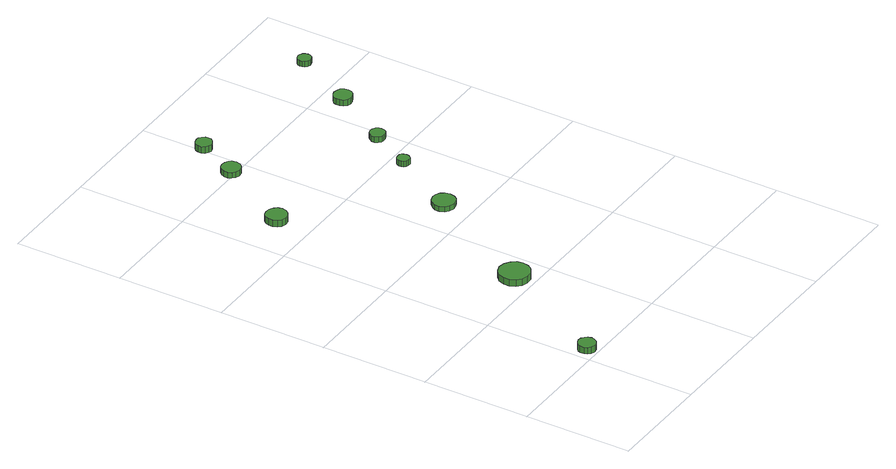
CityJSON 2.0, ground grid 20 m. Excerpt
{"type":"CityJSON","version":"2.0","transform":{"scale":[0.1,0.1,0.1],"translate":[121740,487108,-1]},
"CityObjects":{
"tree1":{"type":"SolitaryVegetationObject","attributes":{"function":"something"},"geometry":[{"type":"MultiSurface","lod":"1","boundaries":[[[0,1,2,3,4,5,6,7,8,9,10,11,12,13,14]],[[15,16,17,18,19,20,21,22,23,24,25,26,27,28,29]],[[0,29,28,1]],[[1,28,27,2]],[[2,27,26,3]],[[3,26,25,4]],[[4,25,24,5]],[[5,24,23,6]],[[6,23,22,7]],[[7,22,21,8]],[[8,21,20,9]],[[9,20,19,10]],[[10,19,18,11]],[[11,18,17,12]],[[12,17,16,13]],[[13,16,15,14]],[[14,15,29,0]]]}]},
"tree2":{"type":"SolitaryVegetationObject","attributes":{"function":"something"},"geometry":[{"type":"MultiSurface","lod":"1","boundaries":[[[30,31,32,33,34,35,36,37,38,39,40,41,42,43,44]],[[45,46,47,48,49,50,51,52,53,54,55,56,57,58,59]],[[30,59,58,31]],[[31,58,57,32]],[[32,57,56,33]],[[33,56,55,34]],[[34,55,54,35]],[[35,54,53,36]],[[36,53,52,37]],[[37,52,51,38]],[[38,51,50,39]],[[39,50,49,40]],[[40,49,48,41]],[[41,48,47,42]],[[42,47,46,43]],[[43,46,45,44]],[[44,45,59,30]]]}]},
"tree3":{"type":"SolitaryVegetationObject","attributes":{"function":"something"},"geometry":[{"type":"MultiSurface","lod":"1","boundaries":[[[60,61,62,63,64,65,66,67,68,69,70,71,72,73,74]],[[75,76,77,78,79,80,81,82,83,84,85,86,87,88,89]],[[60,89,88,61]],[[61,88,87,62]],[[62,87,86,63]],[[63,86,85,64]],[[64,85,84,65]],[[65,84,83,66]],[[66,83,82,67]],[[67,82,81,68]],[[68,81,80,69]],[[69,80,79,70]],[[70,79,78,71]],[[71,78,77,72]],[[72,77,76,73]],[[73,76,75,74]],[[74,75,89,60]]]}]},
"tree4":{"type":"SolitaryVegetationObject","attributes":{"function":"something"},"geometry":[{"type":"MultiSurface","lod":"1","boundaries":[[[90,91,92,93,94,95,96,97,98,99,100,101,102,103,104]],[[105,106,107,108,109,110,111,112,113,114,115,116,117,118,119]],[[90,119,118,91]],[[91,118,117,92]],[[92,117,116,93]],[[93,116,115,94]],[[94,115,114,95]],[[95,114,113,96]],[[96,113,112,97]],[[97,112,111,98]],[[98,111,110,99]],[[99,110,109,100]],[[100,109,108,101]],[[101,108,107,102]],[[102,107,106,103]],[[103,106,105,104]],[[104,105,119,90]]]}]},
"tree5":{"type":"SolitaryVegetationObject","attributes":{"function":"something"},"geometry":[{"type":"MultiSurface","lod":"1","boundaries":[[[120,121,122,123,124,125,126,127,128,129,130,131,132,133,134]],[[135,136,137,138,139,140,141,142,143,144,145,146,147,148,149]],[[120,149,148,121]],[[121,148,147,122]],[[122,147,146,123]],[[123,146,145,124]],[[124,145,144,125]],[[125,144,143,126]],[[126,143,142,127]],[[127,142,141,128]],[[128,141,140,129]],[[129,140,139,130]],[[130,139,138,131]],[[131,138,137,132]],[[132,137,136,133]],[[133,136,135,134]],[[134,135,149,120]]]}]},
"tree6":{"type":"SolitaryVegetationObject","attributes":{"function":"something"},"geometry":[{"type":"MultiSurface","lod":"1","boundaries":[[[150,151,152,153,154,155,156,157,158,159,160,161,162,163,164]],[[165,166,167,168,169,170,171,172,173,174,175,176,177,178,179]],[[150,179,178,151]],[[151,178,177,152]],[[152,177,176,153]],[[153,176,175,154]],[[154,175,174,155]],[[155,174,173,156]],[[156,173,172,157]],[[157,172,171,158]],[[158,171,170,159]],[[159,170,169,160]],[[160,169,168,161]],[[161,168,167,162]],[[162,167,166,163]],[[163,166,165,164]],[[164,165,179,150]]]}]},
"tree7":{"type":"SolitaryVegetationObject","attributes":{"function":"something"},"geometry":[{"type":"MultiSurface","lod":"1","boundaries":[[[180,181,182,183,184,185,186,187,188,189,190,191,192,193,194]],[[195,196,197,198,199,200,201,202,203,204,205,206,207,208,209]],[[180,209,208,181]],[[181,208,207,182]],[[182,207,206,183]],[[183,206,205,184]],[[184,205,204,185]],[[185,204,203,186]],[[186,203,202,187]],[[187,202,201,188]],[[188,201,200,189]],[[189,200,199,190]],[[190,199,198,191]],[[191,198,197,192]],[[192,197,196,193]],[[193,196,195,194]],[[194,195,209,180]]]}]},
"tree8":{"type":"SolitaryVegetationObject","attributes":{"function":"something"},"geometry":[{"type":"MultiSurface","lod":"1","boundaries":[[[210,211,212,213,214,215,216,217,218,219,220,221,222,223,224]],[[225,226,227,228,229,230,231,232,233,234,235,236,237,238,239]],[[210,239,238,211]],[[211,238,237,212]],[[212,237,236,213]],[[213,236,235,214]],[[214,235,234,215]],[[215,234,233,216]],[[216,233,232,217]],[[217,232,231,218]],[[218,231,230,219]],[[219,230,229,220]],[[220,229,228,221]],[[221,228,227,222]],[[222,227,226,223]],[[223,226,225,224]],[[224,225,239,210]]]}]},
"tree9":{"type":"SolitaryVegetationObject","attributes":{"function":"something"},"geometry":[{"type":"MultiSurface","lod":"1","boundaries":[[[240,241,242,243,244,245,246,247,248,249,250,251,252,253,254]],[[255,256,257,258,259,260,261,262,263,264,265,266,267,268,269]],[[240,269,268,241]],[[241,268,267,242]],[[242,267,266,243]],[[243,266,265,244]],[[244,265,264,245]],[[245,264,263,246]],[[246,263,262,247]],[[247,262,261,248]],[[248,261,260,249]],[[249,260,259,250]],[[250,259,258,251]],[[251,258,257,252]],[[252,257,256,253]],[[253,256,255,254]],[[254,255,269,240]]]}]},
"tree10":{"type":"SolitaryVegetationObject","attributes":{"function":"something"},"geometry":[{"type":"MultiSurface","lod":"1","boundaries":[[[270,271,272,273,274,275,276,277,278,279,280,281,282,283,284]],[[285,286,287,288,289,290,291,292,293,294,295,296,297,298,299]],[[270,299,298,271]],[[271,298,297,272]],[[272,297,296,273]],[[273,296,295,274]],[[274,295,294,275]],[[275,294,293,276]],[[276,293,292,277]],[[277,292,291,278]],[[278,291,290,279]],[[279,290,289,280]],[[280,289,288,281]],[[281,288,287,282]],[[282,287,286,283]],[[283,286,285,284]],[[284,285,299,270]]]}]}
},
"vertices":[
[37,17,24],[35,24,24],[31,29,24],[26,33,24],[19,34,24],[12,31,24],[7,27,24],[5,21,24],[5,14,24],[7,8,24],[12,3,24],[19,1,24],[26,2,24],[31,5,24],[35,11,24],[35,11,11],[31,5,11],[26,2,11],[19,1,11],[12,3,11],[7,8,11],[5,14,11],[5,21,11],[7,27,11],[12,31,11],[19,34,11],[26,33,11],[31,29,11],[35,24,11],[37,17,11],
[169,234,24],[167,245,24],[160,254,24],[150,260,24],[138,262,24],[127,258,24],[118,250,24],[114,239,24],[114,228,24],[118,217,24],[127,209,24],[138,206,24],[150,207,24],[160,213,24],[167,222,24],[167,222,11],[160,213,11],[150,207,11],[138,206,11],[127,209,11],[118,217,11],[114,228,11],[114,239,11],[118,250,11],[127,258,11],[138,262,11],[150,260,11],[160,254,11],[167,245,11],[169,234,11],
[106,668,18],[104,676,18],[99,682,18],[92,686,18],[84,687,18],[76,685,18],[70,679,18],[67,672,18],[67,664,18],[70,656,18],[76,651,18],[84,648,18],[92,649,18],[99,653,18],[104,660,18],[104,660,5],[99,653,5],[92,649,5],[84,648,5],[76,651,5],[70,656,5],[67,664,5],[67,672,5],[70,679,5],[76,685,5],[84,687,5],[92,686,5],[99,682,5],[104,676,5],[106,668,5],
[293,453,16],[291,462,16],[286,469,16],[279,473,16],[270,474,16],[261,471,16],[255,465,16],[251,457,16],[251,449,16],[255,440,16],[261,435,16],[270,432,16],[279,433,16],[286,437,16],[291,444,16],[291,444,6],[286,437,6],[279,433,6],[270,432,6],[261,435,6],[255,440,6],[251,449,6],[251,457,6],[255,465,6],[261,471,6],[270,474,6],[279,473,6],[286,469,6],[291,462,6],[293,453,6],
[188,809,16],[186,816,16],[182,822,16],[176,825,16],[168,826,16],[161,824,16],[156,819,16],[153,812,16],[153,805,16],[156,798,16],[161,793,16],[168,791,16],[176,792,16],[182,795,16],[186,801,16],[186,801,5],[182,795,5],[176,792,5],[168,791,5],[161,793,5],[156,798,5],[153,805,5],[153,812,5],[156,819,5],[161,824,5],[168,826,5],[176,825,5],[182,822,5],[186,816,5],[188,809,5],
[223,885,18],[222,891,18],[218,896,18],[213,900,18],[207,900,18],[201,898,18],[196,894,18],[193,888,18],[193,882,18],[196,876,18],[201,872,18],[207,870,18],[213,871,18],[218,874,18],[222,879,18],[222,879,5],[218,874,5],[213,871,5],[207,870,5],[201,872,5],[196,876,5],[193,882,5],[193,888,5],[196,894,5],[201,898,5],[207,900,5],[213,900,5],[218,896,5],[222,891,5],[223,885,5],
[356,577,16],[355,582,16],[353,586,16],[349,588,16],[344,588,16],[339,587,16],[336,584,16],[334,579,16],[334,575,16],[336,570,16],[339,567,16],[344,566,16],[349,566,16],[353,569,16],[355,572,16],[355,572,5],[353,569,5],[349,566,5],[344,566,5],[339,567,5],[336,570,5],[334,575,5],[334,579,5],[336,584,5],[339,587,5],[344,588,5],[349,588,5],[353,586,5],[355,582,5],[356,577,5],
[401,654,16],[400,659,16],[397,664,16],[391,667,16],[386,668,16],[380,666,16],[376,662,16],[373,657,16],[373,651,16],[376,645,16],[380,641,16],[386,640,16],[391,640,16],[397,643,16],[400,648,16],[400,648,5],[397,643,5],[391,640,5],[386,640,5],[380,641,5],[376,645,5],[373,651,5],[373,657,5],[376,662,5],[380,666,5],[386,668,5],[391,667,5],[397,664,5],[400,659,5],[401,654,5],
[470,762,17],[469,769,17],[465,775,17],[458,778,17],[451,779,17],[445,777,17],[439,772,17],[437,766,17],[437,759,17],[439,752,17],[445,747,17],[451,745,17],[458,746,17],[465,750,17],[469,755,17],[469,755,5],[465,750,5],[458,746,5],[451,745,5],[445,747,5],[439,752,5],[437,759,5],[437,766,5],[439,772,5],[445,777,5],[451,779,5],[458,778,5],[465,775,5],[469,769,5],[470,762,5],
[528,876,16],[527,881,16],[524,885,16],[520,888,16],[515,889,16],[510,887,16],[506,884,16],[504,879,16],[504,874,16],[506,869,16],[510,866,16],[515,864,16],[520,865,16],[524,867,16],[527,871,16],[527,871,5],[524,867,5],[520,865,5],[515,864,5],[510,866,5],[506,869,5],[504,874,5],[504,879,5],[506,884,5],[510,887,5],[515,889,5],[520,888,5],[524,885,5],[527,881,5],[528,876,5]
]}
